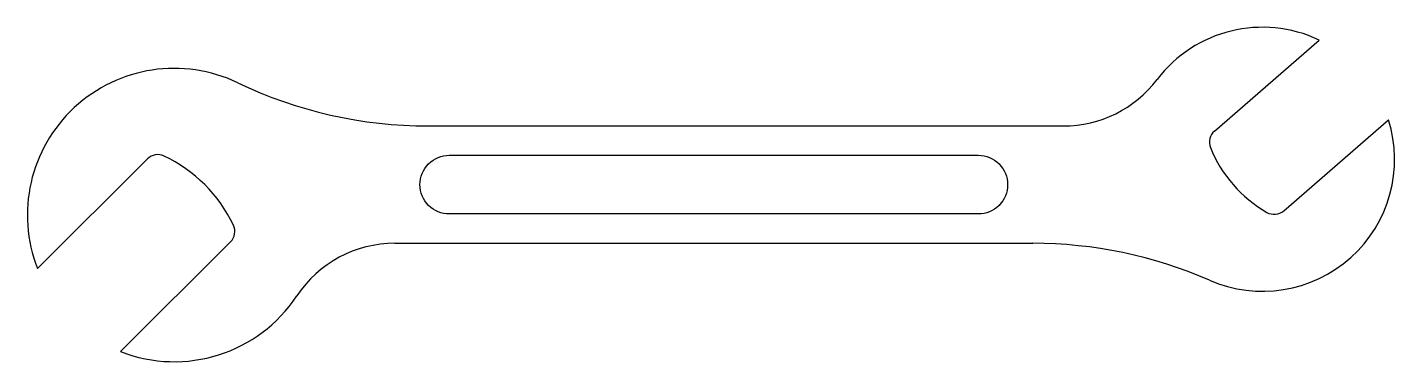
# Model space of a CAD drawing. Header units: millimetres. Extents: x 2240.8 to 2333.8, y 1504.2 to 1527.
import ezdxf

# ---------------------------------------------------------------- set-up
doc = ezdxf.new("R2010")
doc.units = ezdxf.units.MM

msp = doc.modelspace()

# ---------------------------------------------------------------- linework, layer by layer
for p, q in [((2321.569, 1519.913), (2328.701, 1526.113)), ((2326.292, 1514.479), (2333.424, 1520.679)), ((2268.065, 1520.255), (2311.291, 1520.255)), ((2248.948, 1518.013), (2241.468, 1510.532)), ((2254.605, 1512.356), (2247.125, 1504.875)), ((2265.791, 1512.255), (2309.204, 1512.255))]:
    msp.add_line(p, q)
msp.add_lwpolyline([(2269.497, 1518.255), (2305.497, 1518.255, -0.414214), (2307.497, 1516.255), (2307.497, 1516.255, -0.414214), (2305.497, 1514.255), (2269.497, 1514.255, -0.414214), (2267.497, 1516.255), (2267.497, 1516.255, -0.414214)], format="xyb", close=True)
for centre, radius, start, end in [((2324.837, 1517.985), 9, 64.57818, 142.83208), ((2250.777, 1514.184), 10, 64.3926, 201.42182), ((2311.291, 1528.255), 8, 270, 322.83208), ((2268.065, 1550.255), 30, 244.3926, 270), ((2324.837, 1517.985), 9, 246.36791, 17.42182), ((2322.225, 1519.159), 1, 131, 202.03443), ((2329.64, 1522.16), 9, 202.03443, 239.96557), ((2249.656, 1517.306), 1, 64.47122, 135), ((2245.777, 1509.184), 10, 25.52878, 64.47122), ((2325.636, 1515.234), 1, 239.96557, 311), ((2253.898, 1513.063), 1, 315, 25.52878), ((2265.791, 1504.255), 8, 90, 146.52265), ((2309.204, 1482.255), 30, 66.36791, 90), ((2250.777, 1514.184), 10, 248.57818, 326.52265)]:
    msp.add_arc(centre, radius, start, end)

doc.saveas('drawing.dxf')
